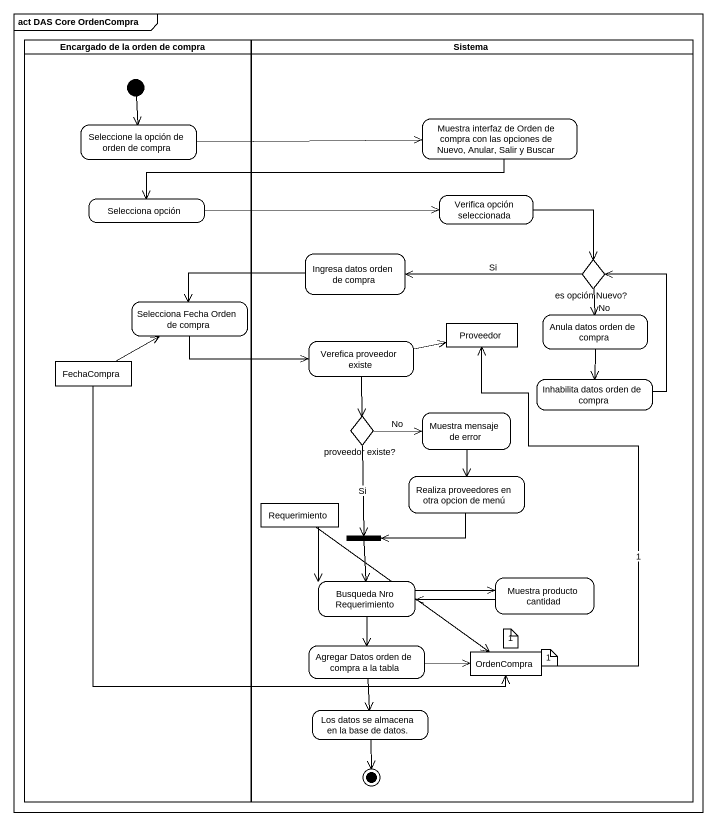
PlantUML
@startuml
mainframe act DAS Core OrdenCompra
hide empty description
state "Encargado de la orden de compra" as Encargado_de_la_orden_de <<partition>> {
  state "Seleccione la opción de orden de compra" as Seleccione_la_opción_de
  state "Selecciona opción" as Selecciona_opción
  state "Selecciona Fecha Orden de compra" as Selecciona_Fecha_Orden_de
  state FechaCompra <<object>>
  [*] --> Seleccione_la_opción_de
}
state Sistema <<partition>> {
  state "Muestra interfaz de Orden de compra con las opciones de Nuevo, Anular, Salir y Buscar" as Muestra_interfaz_de_Orden
  state "Verifica opción seleccionada" as Verifica_opción_seleccionada
  state "Ingresa datos orden de compra" as Ingresa_datos_orden_de
  state "es opción Nuevo?" as es_opción_Nuevo <<choice>>
  state "Anula datos orden de compra" as Anula_datos_orden_de_compra
  state "Verefica proveedor existe" as Verefica_proveedor_existe
  state Proveedor <<object>>
  state "Inhabilita datos orden de compra" as Inhabilita_datos_orden_de
  state "proveedor existe?" as proveedor_existe <<choice>>
  state "Muestra mensaje de error" as Muestra_mensaje_de_error
  state Requerimiento <<object>>
  state "Realiza proveedores en otra opcion de menú" as Realiza_proveedores_en_otra
  state fork1 <<join>>
  state "Busqueda Nro Requerimiento" as Busqueda_Nro_Requerimiento
  state "Muestra producto cantidad" as Muestra_producto_cantidad
  state "Agregar Datos orden de compra a la tabla" as Agregar_Datos_orden_de
  state OrdenCompra <<object>>
  state "Los datos se almacena en la base de datos." as Los_datos_se_almacena_en_la
  Los_datos_se_almacena_en_la --> [*]
}
Seleccione_la_opción_de -right-> Muestra_interfaz_de_Orden
Muestra_interfaz_de_Orden -left-> Selecciona_opción
Selecciona_opción -right-> Verifica_opción_seleccionada
Verifica_opción_seleccionada --> es_opción_Nuevo
Ingresa_datos_orden_de -left-> Selecciona_Fecha_Orden_de
es_opción_Nuevo -left-> Ingresa_datos_orden_de : Si
es_opción_Nuevo --> Anula_datos_orden_de_compra : No
Selecciona_Fecha_Orden_de -right-> Verefica_proveedor_existe
Anula_datos_orden_de_compra --> Inhabilita_datos_orden_de
Verefica_proveedor_existe -right-> Proveedor
Verefica_proveedor_existe --> proveedor_existe
FechaCompra -right-> Selecciona_Fecha_Orden_de
FechaCompra --> OrdenCompra
Inhabilita_datos_orden_de -up-> es_opción_Nuevo
proveedor_existe -right-> Muestra_mensaje_de_error : No
proveedor_existe --> fork1 : Si
Muestra_mensaje_de_error --> Realiza_proveedores_en_otra
Requerimiento --> Busqueda_Nro_Requerimiento
Requerimiento --> OrdenCompra
Realiza_proveedores_en_otra -left-> fork1
fork1 --> Busqueda_Nro_Requerimiento
Busqueda_Nro_Requerimiento -right-> Muestra_producto_cantidad
Busqueda_Nro_Requerimiento --> Agregar_Datos_orden_de
Muestra_producto_cantidad -left-> Busqueda_Nro_Requerimiento
Agregar_Datos_orden_de -right-> OrdenCompra
Agregar_Datos_orden_de --> Los_datos_se_almacena_en_la
OrdenCompra -up-> Proveedor : 1
note as N1
  1
end note
note as N2
  1
end note
@enduml
